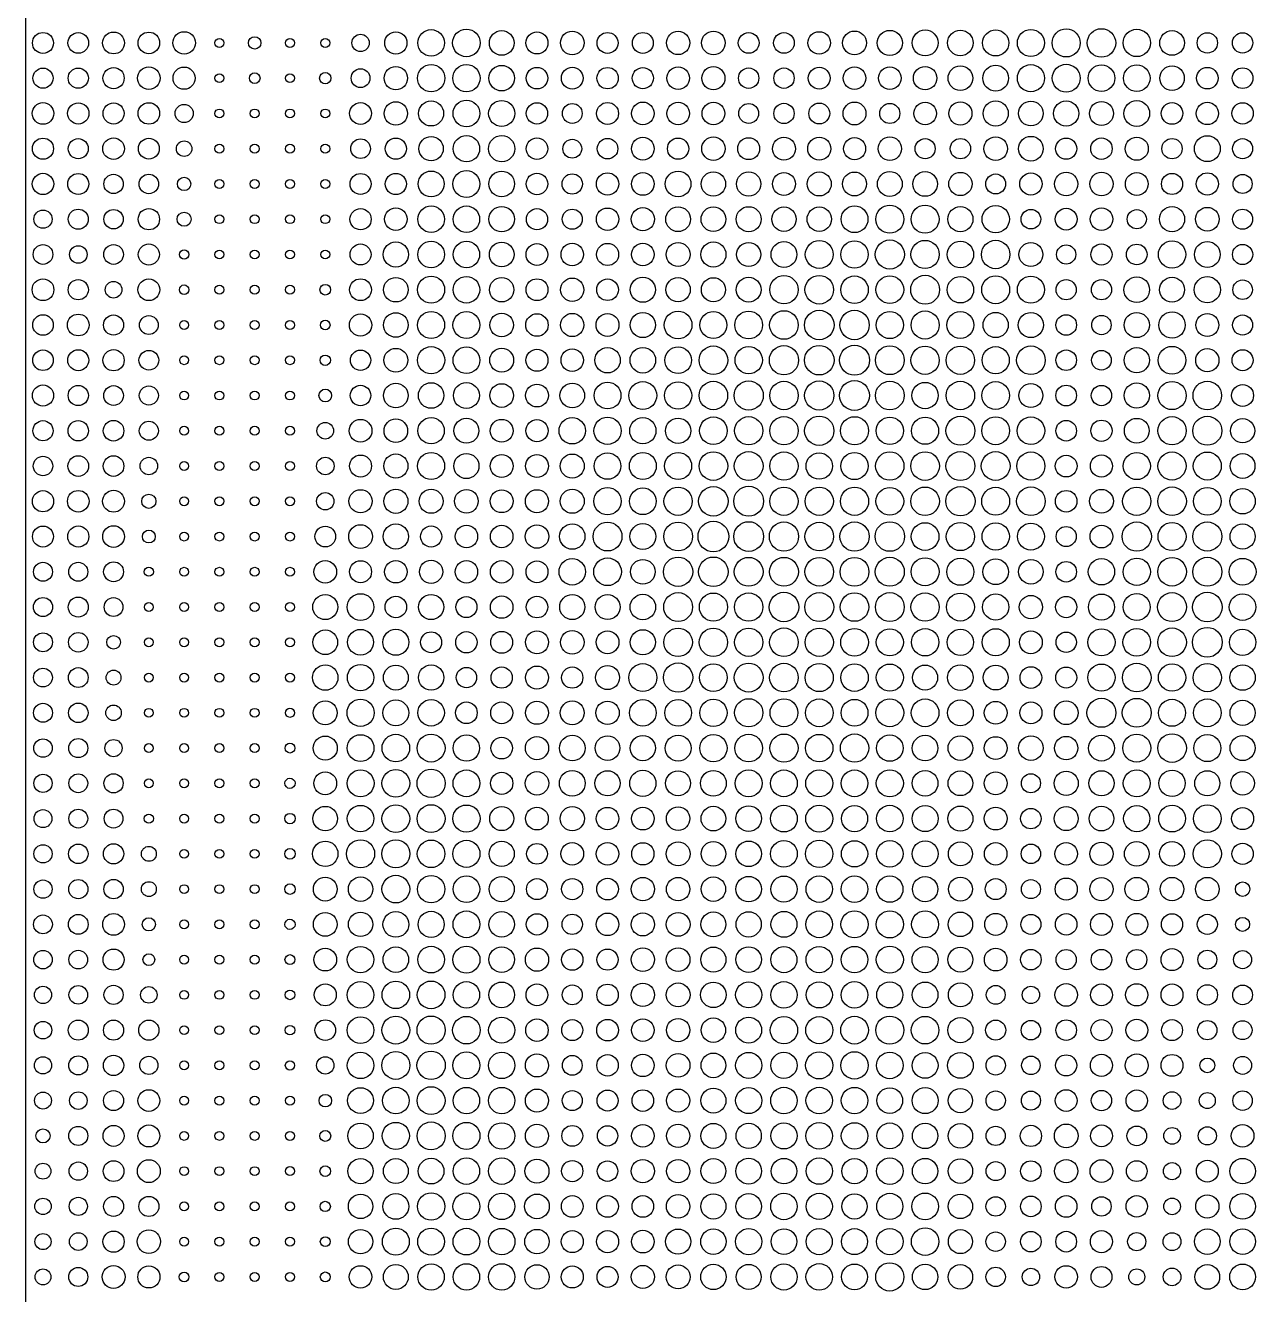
# Model space of a CAD drawing. Header units: millimetres. Extents: x 0 to 15650, y 0 to 8040.
# Drawn here: x 0 to 1943, y 2051 to 4048 of the extents above; entities that cross this region are included whole.
import ezdxf

# ---------------------------------------------------------------- set-up
doc = ezdxf.new("R2010")
doc.units = ezdxf.units.MM
doc.layers.add('Default', color=7, linetype='Continuous', true_color=0x000000)

msp = doc.modelspace()

# ---------------------------------------------------------------- linework, layer by layer
at = {"layer": 'Default', "color": 0}
msp.add_lwpolyline([(0, 8040), (0, 0), (15650, 0), (15650, 8040)], close=True, dxfattribs=at)
for centre, radius in [((27.7, 4020), 16.5), ((83.2, 4020), 16.2), ((138.7, 4020), 17.2), ((194.2, 4020), 17), ((249.7, 4020), 17.7), ((527.2, 4020), 13.6), ((582.7, 4020), 17.5), ((638.2, 4020), 20.9), ((693.7, 4020), 21.7), ((749.2, 4020), 19.4), ((804.7, 4020), 17.3), ((860.2, 4020), 18.6), ((915.7, 4020), 16.5), ((971.2, 4020), 16.5), ((1026.7, 4020), 18.3), ((1082.2, 4020), 18.6), ((1137.7, 4020), 16.3), ((1193.2, 4020), 16.3), ((1248.7, 4020), 17.7), ((1304.2, 4020), 18.7), ((1359.7, 4020), 19.8), ((1415.2, 4020), 20.4), ((1470.7, 4020), 20.1), ((1526.2, 4020), 20.5), ((1581.6, 4020), 21.3), ((1637.1, 4020), 22.1), ((1692.6, 4020), 22.4), ((1748.1, 4020), 21.5), ((1803.6, 4020), 19.4), ((1859.1, 4020), 16), ((1914.6, 4020), 16), ((305.2, 4020), 7), ((360.7, 4020), 9.75), ((416.2, 4020), 7), ((471.7, 4020), 7), ((27.7, 3964.6), 15.8), ((83.2, 3964.6), 15.9), ((138.7, 3964.6), 16.7), ((194.2, 3964.6), 17.6), ((249.7, 3964.6), 17.4), ((360.7, 3964.6), 8.41), ((471.7, 3964.6), 8.84), ((527.2, 3964.6), 14.8), ((582.7, 3964.6), 18.4), ((638.2, 3964.6), 21.6), ((693.7, 3964.6), 21.4), ((749.2, 3964.6), 20.1), ((804.7, 3964.6), 17), ((860.2, 3964.6), 17.1), ((915.7, 3964.6), 16.8), ((971.2, 3964.6), 16.7), ((1026.7, 3964.6), 17.7), ((1082.2, 3964.6), 18.2), ((1137.7, 3964.6), 16), ((1193.2, 3964.6), 16), ((1248.7, 3964.6), 17.2), ((1304.2, 3964.6), 17.7), ((1359.7, 3964.6), 17.8), ((1415.2, 3964.6), 18.4), ((1470.7, 3964.6), 19.4), ((1526.2, 3964.6), 20.3), ((1581.6, 3964.6), 21.3), ((1637.1, 3964.6), 21.9), ((1692.6, 3964.6), 21), ((1748.1, 3964.6), 20.9), ((1803.6, 3964.6), 19.3), ((1859.1, 3964.6), 17), ((1914.6, 3964.6), 16.3), ((305.2, 3964.6), 7), ((416.2, 3964.6), 7), ((27.7, 3909.1), 17), ((83.2, 3909.1), 16.7), ((138.7, 3909.1), 16.6), ((194.2, 3909.1), 16.9), ((249.7, 3909.1), 14.3), ((305.2, 3909.1), 7), ((360.7, 3909.1), 7), ((416.2, 3909.1), 7), ((471.7, 3909.1), 7), ((527.2, 3909.1), 17.2), ((582.7, 3909.1), 18.4), ((638.2, 3909.1), 19.7), ((693.7, 3909.1), 21), ((749.2, 3909.1), 20.5), ((804.7, 3909.1), 16.8), ((860.2, 3909.1), 15.6), ((915.7, 3909.1), 17.3), ((971.2, 3909.1), 17.9), ((1026.7, 3909.1), 17.7), ((1082.2, 3909.1), 17.8), ((1137.7, 3909.1), 15.6), ((1193.2, 3909.1), 16), ((1248.7, 3909.1), 16.4), ((1304.2, 3909.1), 18), ((1359.7, 3909.1), 15.8), ((1415.2, 3909.1), 17.8), ((1470.7, 3909.1), 18.2), ((1526.2, 3909.1), 19.8), ((1581.6, 3909.1), 19.4), ((1637.1, 3909.1), 19.8), ((1692.6, 3909.1), 18.9), ((1748.1, 3909.1), 20.3), ((1803.6, 3909.1), 17), ((1859.1, 3909.1), 17.6), ((1914.6, 3909.1), 16.8), ((638.2, 3853.7), 19.1), ((693.7, 3853.7), 20.8), ((749.2, 3853.7), 20.7), ((1581.6, 3853.7), 19.4), ((1859.1, 3853.7), 20.4), ((27.7, 3853.7), 16.6), ((83.2, 3853.7), 15.8), ((138.7, 3853.7), 17), ((194.2, 3853.7), 16.4), ((249.7, 3853.7), 12.2), ((305.2, 3853.7), 7), ((360.7, 3853.7), 7), ((416.2, 3853.7), 7), ((471.7, 3853.7), 7), ((527.2, 3853.7), 15.4), ((582.7, 3853.7), 16.7), ((804.7, 3853.7), 17), ((860.2, 3853.7), 14.8), ((915.7, 3853.7), 16.2), ((971.2, 3853.7), 17.9), ((1026.7, 3853.7), 16.7), ((1082.2, 3853.7), 18.4), ((1137.7, 3853.7), 17.2), ((1193.2, 3853.7), 18.1), ((1248.7, 3853.7), 18.1), ((1304.2, 3853.7), 17.4), ((1359.7, 3853.7), 18.4), ((1415.2, 3853.7), 15.8), ((1470.7, 3853.7), 16), ((1526.2, 3853.7), 18.6), ((1637.1, 3853.7), 16.7), ((1692.6, 3853.7), 16.9), ((1748.1, 3853.7), 18.2), ((1803.6, 3853.7), 16), ((1914.6, 3853.7), 15.8), ((27.7, 3798.2), 16.8), ((83.2, 3798.2), 16.5), ((138.7, 3798.2), 15.2), ((194.2, 3798.2), 15.4), ((527.2, 3798.2), 16.5), ((582.7, 3798.2), 16.7), ((638.2, 3798.2), 20.3), ((693.7, 3798.2), 21.2), ((749.2, 3798.2), 20.2), ((804.7, 3798.2), 17), ((860.2, 3798.2), 16), ((915.7, 3798.2), 17.6), ((971.2, 3798.2), 17.8), ((1026.7, 3798.2), 20.2), ((1082.2, 3798.2), 19.2), ((1137.7, 3798.2), 19.1), ((1193.2, 3798.2), 17.9), ((1248.7, 3798.2), 18.9), ((1304.2, 3798.2), 18.8), ((1359.7, 3798.2), 19.6), ((1415.2, 3798.2), 19.4), ((1470.7, 3798.2), 18.3), ((1526.2, 3798.2), 15.7), ((1581.6, 3798.2), 17.5), ((1637.1, 3798.2), 18.4), ((1692.6, 3798.2), 18.4), ((1748.1, 3798.2), 17.9), ((1803.6, 3798.2), 16.6), ((1859.1, 3798.2), 17.6), ((1914.6, 3798.2), 15), ((249.7, 3798.2), 10.5), ((305.2, 3798.2), 7), ((360.7, 3798.2), 7), ((416.2, 3798.2), 7), ((471.7, 3798.2), 7), ((27.7, 3742.8), 14.3), ((83.2, 3742.8), 15.8), ((138.7, 3742.8), 15.3), ((194.2, 3742.8), 16.8), ((249.7, 3742.8), 11.1), ((527.2, 3742.8), 16.7), ((582.7, 3742.8), 17.8), ((638.2, 3742.8), 20.9), ((693.7, 3742.8), 20.8), ((749.2, 3742.8), 20), ((804.7, 3742.8), 16.7), ((860.2, 3742.8), 15.8), ((915.7, 3742.8), 17.6), ((971.2, 3742.8), 18.2), ((1026.7, 3742.8), 19.5), ((1082.2, 3742.8), 19.4), ((1137.7, 3742.8), 19.7), ((1193.2, 3742.8), 19.2), ((1248.7, 3742.8), 19.2), ((1304.2, 3742.8), 21.1), ((1359.7, 3742.8), 22), ((1415.2, 3742.8), 22), ((1470.7, 3742.8), 19.8), ((1526.2, 3742.8), 21.5), ((1581.6, 3742.8), 15.4), ((1637.1, 3742.8), 17.2), ((1692.6, 3742.8), 17.7), ((1748.1, 3742.8), 15.1), ((1803.6, 3742.8), 19.8), ((1859.1, 3742.8), 18.6), ((1914.6, 3742.8), 15.8), ((305.2, 3742.8), 7), ((360.7, 3742.8), 7), ((416.2, 3742.8), 7), ((471.7, 3742.8), 7), ((27.7, 3687.3), 15.5), ((83.2, 3687.3), 13.8), ((138.7, 3687.3), 15.5), ((194.2, 3687.3), 16.6), ((249.7, 3687.3), 7.21), ((305.2, 3687.3), 7), ((360.7, 3687.3), 7), ((416.2, 3687.3), 7), ((471.7, 3687.3), 7), ((527.2, 3687.3), 16.5), ((582.7, 3687.3), 19.7), ((638.2, 3687.3), 21), ((693.7, 3687.3), 20.8), ((749.2, 3687.3), 19.4), ((804.7, 3687.3), 17.1), ((860.2, 3687.3), 17.7), ((915.7, 3687.3), 17.4), ((971.2, 3687.3), 17.8), ((1026.7, 3687.3), 18.8), ((1082.2, 3687.3), 19.7), ((1137.7, 3687.3), 18.9), ((1193.2, 3687.3), 20.3), ((1248.7, 3687.3), 21.9), ((1304.2, 3687.3), 21.6), ((1359.7, 3687.3), 22.9), ((1415.2, 3687.3), 22.2), ((1470.7, 3687.3), 20.8), ((1526.2, 3687.3), 22.3), ((1581.6, 3687.3), 18.8), ((1637.1, 3687.3), 15.1), ((1692.6, 3687.3), 16.7), ((1748.1, 3687.3), 16.2), ((1803.6, 3687.3), 21.5), ((1859.1, 3687.3), 20.3), ((1914.6, 3687.3), 15.9), ((638.2, 3631.9), 21.3), ((1193.2, 3631.9), 22.3), ((1248.7, 3631.9), 22.5), ((1304.2, 3631.9), 21.7), ((1359.7, 3631.9), 21.8), ((1415.2, 3631.9), 22.7), ((1526.2, 3631.9), 22), ((1581.6, 3631.9), 21.3), ((27.7, 3631.9), 17.1), ((83.2, 3631.9), 15.9), ((138.7, 3631.9), 13.1), ((194.2, 3631.9), 17.1), ((249.7, 3631.9), 7.49), ((305.2, 3631.9), 7), ((360.7, 3631.9), 7), ((416.2, 3631.9), 7), ((471.7, 3631.9), 8.41), ((527.2, 3631.9), 17.2), ((582.7, 3631.9), 19.3), ((693.7, 3631.9), 20.9), ((749.2, 3631.9), 19.2), ((804.7, 3631.9), 17.2), ((860.2, 3631.9), 18.3), ((915.7, 3631.9), 17), ((971.2, 3631.9), 19.8), ((1026.7, 3631.9), 19.1), ((1082.2, 3631.9), 18.9), ((1137.7, 3631.9), 19.5), ((1470.7, 3631.9), 20.8), ((1637.1, 3631.9), 15.9), ((1692.6, 3631.9), 15.9), ((1748.1, 3631.9), 20.2), ((1803.6, 3631.9), 19.6), ((1859.1, 3631.9), 20.6), ((1914.6, 3631.9), 15.4), ((83.2, 3576.4), 17.1), ((527.2, 3576.4), 17.5), ((582.7, 3576.4), 19.3), ((638.2, 3576.4), 21.3), ((693.7, 3576.4), 21.1), ((749.2, 3576.4), 18.6), ((804.7, 3576.4), 17.7), ((860.2, 3576.4), 18.3), ((915.7, 3576.4), 18), ((971.2, 3576.4), 19.8), ((1026.7, 3576.4), 21.8), ((1082.2, 3576.4), 21.3), ((1137.7, 3576.4), 21.8), ((1193.2, 3576.4), 22.5), ((1248.7, 3576.4), 23.2), ((1304.2, 3576.4), 23.1), ((1359.7, 3576.4), 21.4), ((1415.2, 3576.4), 22.1), ((1470.7, 3576.4), 21.3), ((1526.2, 3576.4), 19.9), ((1581.6, 3576.4), 19.8), ((1748.1, 3576.4), 19.8), ((1803.6, 3576.4), 20.8), ((1859.1, 3576.4), 17.9), ((27.7, 3576.4), 16.2), ((138.7, 3576.4), 15.8), ((194.2, 3576.4), 14.8), ((249.7, 3576.4), 7), ((305.2, 3576.4), 7), ((360.7, 3576.4), 7), ((416.2, 3576.4), 7), ((471.7, 3576.4), 7.49), ((1637.1, 3576.4), 16.2), ((1692.6, 3576.4), 15.2), ((1914.6, 3576.4), 15.8), ((27.7, 3521), 16.2), ((83.2, 3521), 16.5), ((138.7, 3521), 16.7), ((194.2, 3521), 15.5), ((527.2, 3521), 16), ((582.7, 3521), 18.7), ((638.2, 3521), 21.4), ((693.7, 3521), 21), ((749.2, 3521), 18.8), ((804.7, 3521), 17.3), ((860.2, 3521), 17.7), ((915.7, 3521), 20), ((971.2, 3521), 20.1), ((1026.7, 3521), 21), ((1082.2, 3521), 22.5), ((1137.7, 3521), 21.5), ((1193.2, 3521), 23), ((1248.7, 3521), 23.2), ((1304.2, 3521), 23.6), ((1359.7, 3521), 22.7), ((1415.2, 3521), 22.2), ((1470.7, 3521), 22.3), ((1526.2, 3521), 21.4), ((1581.6, 3521), 22.5), ((1637.1, 3521), 16.2), ((1692.6, 3521), 15.5), ((1748.1, 3521), 19.8), ((1803.6, 3521), 21.8), ((1859.1, 3521), 18.3), ((1914.6, 3521), 16.5), ((249.7, 3521), 7), ((305.2, 3521), 7), ((360.7, 3521), 7), ((416.2, 3521), 7), ((471.7, 3521), 8.2), ((27.7, 3465.5), 16.7), ((83.2, 3465.5), 15.9), ((138.7, 3465.5), 15.5), ((194.2, 3465.5), 15), ((471.7, 3465.5), 10), ((527.2, 3465.5), 16.1), ((582.7, 3465.5), 19.3), ((638.2, 3465.5), 20.1), ((693.7, 3465.5), 20.4), ((749.2, 3465.5), 18.6), ((804.7, 3465.5), 17.9), ((860.2, 3465.5), 19.4), ((915.7, 3465.5), 21.1), ((971.2, 3465.5), 21.9), ((1026.7, 3465.5), 21.4), ((1082.2, 3465.5), 22.4), ((1137.7, 3465.5), 23), ((1193.2, 3465.5), 22.4), ((1248.7, 3465.5), 23), ((1304.2, 3465.5), 23.5), ((1359.7, 3465.5), 22.5), ((1415.2, 3465.5), 20.7), ((1470.7, 3465.5), 22.4), ((1526.2, 3465.5), 21.8), ((1581.6, 3465.5), 18.9), ((1637.1, 3465.5), 16.3), ((1692.6, 3465.5), 16), ((1748.1, 3465.5), 19.9), ((1803.6, 3465.5), 22.2), ((1859.1, 3465.5), 22.5), ((1914.6, 3465.5), 17.2), ((249.7, 3465.5), 7), ((305.2, 3465.5), 7), ((360.7, 3465.5), 7), ((416.2, 3465.5), 7), ((27.7, 3410.1), 15.9), ((83.2, 3410.1), 16), ((138.7, 3410.1), 16.2), ((194.2, 3410.1), 15), ((249.7, 3410.1), 7), ((305.2, 3410.1), 7), ((360.7, 3410.1), 7), ((416.2, 3410.1), 7), ((471.7, 3410.1), 13.1), ((527.2, 3410.1), 17.9), ((582.7, 3410.1), 18.6), ((638.2, 3410.1), 20.7), ((693.7, 3410.1), 19.6), ((749.2, 3410.1), 17.9), ((804.7, 3410.1), 17.5), ((860.2, 3410.1), 20.8), ((915.7, 3410.1), 21.4), ((971.2, 3410.1), 20.7), ((1026.7, 3410.1), 19.9), ((1082.2, 3410.1), 21.7), ((1137.7, 3410.1), 22.2), ((1193.2, 3410.1), 22.3), ((1248.7, 3410.1), 23), ((1304.2, 3410.1), 22.1), ((1359.7, 3410.1), 21.5), ((1415.2, 3410.1), 21.3), ((1470.7, 3410.1), 22.7), ((1526.2, 3410.1), 21.9), ((1581.6, 3410.1), 21.7), ((1637.1, 3410.1), 16.2), ((1692.6, 3410.1), 16.7), ((1748.1, 3410.1), 19.5), ((1803.6, 3410.1), 22.2), ((1859.1, 3410.1), 22.8), ((1914.6, 3410.1), 19), ((582.7, 3354.6), 19), ((638.2, 3354.6), 21.3), ((693.7, 3354.6), 19.8), ((860.2, 3354.6), 18.9), ((915.7, 3354.6), 20.9), ((971.2, 3354.6), 21.2), ((1026.7, 3354.6), 21.3), ((1082.2, 3354.6), 22.5), ((1137.7, 3354.6), 22.7), ((1193.2, 3354.6), 22.2), ((1248.7, 3354.6), 20.8), ((1304.2, 3354.6), 21.4), ((1359.7, 3354.6), 22.3), ((1415.2, 3354.6), 22.5), ((1470.7, 3354.6), 22.7), ((1526.2, 3354.6), 22.6), ((1581.6, 3354.6), 22.1), ((1748.1, 3354.6), 21.4), ((1803.6, 3354.6), 22.1), ((1859.1, 3354.6), 22), ((1914.6, 3354.6), 19.5), ((27.7, 3354.6), 15.3), ((83.2, 3354.6), 16.2), ((138.7, 3354.6), 16.2), ((194.2, 3354.6), 13.7), ((249.7, 3354.6), 7), ((305.2, 3354.6), 7), ((360.7, 3354.6), 7), ((416.2, 3354.6), 7), ((471.7, 3354.6), 13.8), ((527.2, 3354.6), 17.3), ((749.2, 3354.6), 17.9), ((804.7, 3354.6), 17.9), ((1637.1, 3354.6), 17.1), ((1692.6, 3354.6), 17.4), ((27.7, 3299.2), 16.7), ((83.2, 3299.2), 17), ((138.7, 3299.2), 17.2), ((527.2, 3299.2), 18.2), ((582.7, 3299.2), 19), ((638.2, 3299.2), 18.9), ((693.7, 3299.2), 18.6), ((749.2, 3299.2), 17.9), ((804.7, 3299.2), 18.2), ((860.2, 3299.2), 18.9), ((915.7, 3299.2), 21.5), ((971.2, 3299.2), 21), ((1026.7, 3299.2), 22.2), ((1082.2, 3299.2), 23.2), ((1137.7, 3299.2), 23.5), ((1193.2, 3299.2), 22.2), ((1248.7, 3299.2), 22.2), ((1304.2, 3299.2), 22.2), ((1359.7, 3299.2), 21.8), ((1415.2, 3299.2), 22.4), ((1470.7, 3299.2), 23), ((1526.2, 3299.2), 22), ((1581.6, 3299.2), 22.5), ((1637.1, 3299.2), 17), ((1692.6, 3299.2), 18.7), ((1748.1, 3299.2), 22.3), ((1803.6, 3299.2), 22.5), ((1859.1, 3299.2), 21.8), ((1914.6, 3299.2), 20), ((194.2, 3299.2), 11.2), ((249.7, 3299.2), 7), ((305.2, 3299.2), 7), ((360.7, 3299.2), 7), ((416.2, 3299.2), 7), ((471.7, 3299.2), 13.7), ((27.7, 3243.7), 16.5), ((83.2, 3243.7), 16.6), ((138.7, 3243.7), 17.1), ((194.2, 3243.7), 10.1), ((471.7, 3243.7), 16.3), ((527.2, 3243.7), 18.6), ((582.7, 3243.7), 19.8), ((638.2, 3243.7), 16.6), ((693.7, 3243.7), 17.7), ((749.2, 3243.7), 17.7), ((804.7, 3243.7), 18.4), ((860.2, 3243.7), 20), ((915.7, 3243.7), 22.7), ((971.2, 3243.7), 20.3), ((1026.7, 3243.7), 22.6), ((1082.2, 3243.7), 24.2), ((1137.7, 3243.7), 23.4), ((1193.2, 3243.7), 23), ((1248.7, 3243.7), 22.5), ((1304.2, 3243.7), 23), ((1359.7, 3243.7), 23.2), ((1415.2, 3243.7), 21.8), ((1470.7, 3243.7), 22.2), ((1526.2, 3243.7), 21.5), ((1581.6, 3243.7), 21.2), ((1637.1, 3243.7), 15.8), ((1692.6, 3243.7), 17.9), ((1748.1, 3243.7), 23), ((1803.6, 3243.7), 22), ((1859.1, 3243.7), 22.9), ((1914.6, 3243.7), 19.8), ((249.7, 3243.7), 7), ((305.2, 3243.7), 7), ((360.7, 3243.7), 7), ((416.2, 3243.7), 7), ((27.7, 3188.3), 14.9), ((83.2, 3188.3), 14.9), ((138.7, 3188.3), 15.6), ((194.2, 3188.3), 7.14), ((249.7, 3188.3), 7), ((305.2, 3188.3), 7), ((360.7, 3188.3), 7), ((416.2, 3188.3), 7), ((471.7, 3188.3), 17.8), ((527.2, 3188.3), 17.3), ((582.7, 3188.3), 17.6), ((638.2, 3188.3), 18.2), ((693.7, 3188.3), 17.7), ((749.2, 3188.3), 17.7), ((804.7, 3188.3), 17.2), ((860.2, 3188.3), 20.8), ((915.7, 3188.3), 21.8), ((971.2, 3188.3), 19.4), ((1026.7, 3188.3), 23), ((1082.2, 3188.3), 23.2), ((1137.7, 3188.3), 22.7), ((1193.2, 3188.3), 22.7), ((1248.7, 3188.3), 22.5), ((1304.2, 3188.3), 22.6), ((1359.7, 3188.3), 22.8), ((1415.2, 3188.3), 22), ((1470.7, 3188.3), 21.3), ((1526.2, 3188.3), 20.2), ((1581.6, 3188.3), 19.3), ((1637.1, 3188.3), 16.2), ((1692.6, 3188.3), 20.7), ((1748.1, 3188.3), 21.4), ((1803.6, 3188.3), 22.5), ((1859.1, 3188.3), 22.8), ((1914.6, 3188.3), 21.1), ((1026.7, 3132.8), 22.7), ((1082.2, 3132.8), 22.1), ((1137.7, 3132.8), 22.3), ((1193.2, 3132.8), 23.2), ((1248.7, 3132.8), 22.7), ((1304.2, 3132.8), 22.4), ((1359.7, 3132.8), 22.7), ((1415.2, 3132.8), 22.3), ((1470.7, 3132.8), 22), ((1748.1, 3132.8), 21.2), ((1803.6, 3132.8), 22.7), ((1859.1, 3132.8), 23.3), ((27.7, 3132.8), 15), ((83.2, 3132.8), 15.8), ((138.7, 3132.8), 14.8), ((194.2, 3132.8), 7), ((249.7, 3132.8), 7), ((305.2, 3132.8), 7), ((360.7, 3132.8), 7), ((416.2, 3132.8), 7), ((471.7, 3132.8), 19.7), ((527.2, 3132.8), 21), ((582.7, 3132.8), 16.9), ((638.2, 3132.8), 19.8), ((693.7, 3132.8), 16.5), ((749.2, 3132.8), 17.7), ((804.7, 3132.8), 17), ((860.2, 3132.8), 19.8), ((915.7, 3132.8), 19.6), ((971.2, 3132.8), 20.1), ((1526.2, 3132.8), 20.6), ((1581.6, 3132.8), 18.3), ((1637.1, 3132.8), 16.7), ((1692.6, 3132.8), 20.5), ((1914.6, 3132.8), 20.9), ((471.7, 3077.4), 19.4), ((527.2, 3077.4), 20.3), ((582.7, 3077.4), 20.5), ((693.7, 3077.4), 16.8), ((749.2, 3077.4), 17.2), ((804.7, 3077.4), 18), ((860.2, 3077.4), 18.6), ((915.7, 3077.4), 17.9), ((971.2, 3077.4), 19.8), ((1026.7, 3077.4), 22.4), ((1082.2, 3077.4), 22.3), ((1137.7, 3077.4), 22.2), ((1193.2, 3077.4), 22.5), ((1248.7, 3077.4), 22.2), ((1304.2, 3077.4), 21.8), ((1359.7, 3077.4), 21.3), ((1415.2, 3077.4), 21.5), ((1470.7, 3077.4), 20.6), ((1526.2, 3077.4), 21.4), ((1581.6, 3077.4), 17.9), ((1692.6, 3077.4), 21.3), ((1748.1, 3077.4), 21.7), ((1803.6, 3077.4), 22.5), ((1859.1, 3077.4), 23.4), ((1914.6, 3077.4), 20.6), ((27.7, 3077.4), 14.9), ((83.2, 3077.4), 15.3), ((138.7, 3077.4), 10.7), ((194.2, 3077.4), 7), ((249.7, 3077.4), 7), ((305.2, 3077.4), 7), ((360.7, 3077.4), 7), ((416.2, 3077.4), 7), ((638.2, 3077.4), 16.5), ((1637.1, 3077.4), 16), ((27.7, 3021.9), 14.8), ((83.2, 3021.9), 15.6), ((471.7, 3021.9), 20), ((527.2, 3021.9), 20.7), ((582.7, 3021.9), 19.6), ((638.2, 3021.9), 19.9), ((693.7, 3021.9), 16), ((749.2, 3021.9), 16.7), ((804.7, 3021.9), 18.1), ((860.2, 3021.9), 16.7), ((915.7, 3021.9), 18.9), ((971.2, 3021.9), 22), ((1026.7, 3021.9), 23.1), ((1082.2, 3021.9), 21.8), ((1137.7, 3021.9), 22.7), ((1193.2, 3021.9), 22.5), ((1248.7, 3021.9), 22.1), ((1304.2, 3021.9), 21.7), ((1359.7, 3021.9), 21.3), ((1415.2, 3021.9), 19.7), ((1470.7, 3021.9), 20.1), ((1526.2, 3021.9), 19.5), ((1581.6, 3021.9), 17), ((1637.1, 3021.9), 16.5), ((1692.6, 3021.9), 21.3), ((1748.1, 3021.9), 22.6), ((1803.6, 3021.9), 21.5), ((1859.1, 3021.9), 22.2), ((1914.6, 3021.9), 20), ((138.7, 3021.9), 11.7), ((194.2, 3021.9), 7), ((249.7, 3021.9), 7), ((305.2, 3021.9), 7), ((360.7, 3021.9), 7), ((416.2, 3021.9), 7), ((27.7, 2966.5), 14.9), ((83.2, 2966.5), 15.3), ((138.7, 2966.5), 12.2), ((471.7, 2966.5), 18.8), ((527.2, 2966.5), 21.3), ((582.7, 2966.5), 20.3), ((638.2, 2966.5), 20.8), ((693.7, 2966.5), 17), ((749.2, 2966.5), 17.3), ((804.7, 2966.5), 18.1), ((860.2, 2966.5), 18.8), ((915.7, 2966.5), 18.4), ((971.2, 2966.5), 21), ((1026.7, 2966.5), 21), ((1082.2, 2966.5), 21.5), ((1137.7, 2966.5), 22.2), ((1193.2, 2966.5), 21.9), ((1248.7, 2966.5), 21.8), ((1304.2, 2966.5), 21.1), ((1359.7, 2966.5), 21.9), ((1415.2, 2966.5), 21.8), ((1470.7, 2966.5), 20.3), ((1526.2, 2966.5), 17.9), ((1581.6, 2966.5), 17.3), ((1637.1, 2966.5), 18.6), ((1692.6, 2966.5), 22.8), ((1748.1, 2966.5), 22.7), ((1803.6, 2966.5), 21.2), ((1859.1, 2966.5), 21.8), ((1914.6, 2966.5), 19.8), ((194.2, 2966.5), 7), ((249.7, 2966.5), 7), ((305.2, 2966.5), 7), ((360.7, 2966.5), 7), ((416.2, 2966.5), 7.14), ((27.7, 2911), 14.5), ((83.2, 2911), 15), ((138.7, 2911), 13.5), ((194.2, 2911), 7), ((249.7, 2911), 7), ((305.2, 2911), 7), ((360.7, 2911), 7), ((416.2, 2911), 7.78), ((471.7, 2911), 18.9), ((527.2, 2911), 21.1), ((582.7, 2911), 21.7), ((638.2, 2911), 21.9), ((693.7, 2911), 20.7), ((749.2, 2911), 17), ((804.7, 2911), 18.3), ((860.2, 2911), 20.1), ((915.7, 2911), 19.4), ((971.2, 2911), 19.8), ((1026.7, 2911), 20.4), ((1082.2, 2911), 21.5), ((1137.7, 2911), 21.7), ((1193.2, 2911), 22.1), ((1248.7, 2911), 21.6), ((1304.2, 2911), 22.3), ((1359.7, 2911), 20.8), ((1415.2, 2911), 20.1), ((1470.7, 2911), 19.4), ((1526.2, 2911), 17.9), ((1581.6, 2911), 19.3), ((1637.1, 2911), 18.4), ((1692.6, 2911), 20.3), ((1748.1, 2911), 22), ((1803.6, 2911), 22.5), ((1859.1, 2911), 21.3), ((1914.6, 2911), 19.7), ((527.2, 2855.6), 21.2), ((582.7, 2855.6), 21.8), ((638.2, 2855.6), 22.2), ((693.7, 2855.6), 21), ((860.2, 2855.6), 20.3), ((915.7, 2855.6), 19.8), ((971.2, 2855.6), 20.7), ((1026.7, 2855.6), 19.6), ((1082.2, 2855.6), 20.3), ((1137.7, 2855.6), 21.2), ((1193.2, 2855.6), 21), ((1248.7, 2855.6), 21.3), ((1304.2, 2855.6), 21), ((1359.7, 2855.6), 21.3), ((1415.2, 2855.6), 20.2), ((1470.7, 2855.6), 19.4), ((1637.1, 2855.6), 19), ((1692.6, 2855.6), 19.8), ((1748.1, 2855.6), 21.1), ((1803.6, 2855.6), 20.8), ((1859.1, 2855.6), 19.8), ((27.7, 2855.6), 14.3), ((83.2, 2855.6), 14.8), ((138.7, 2855.6), 15.1), ((194.2, 2855.6), 7), ((249.7, 2855.6), 7), ((305.2, 2855.6), 7), ((360.7, 2855.6), 7), ((416.2, 2855.6), 8.06), ((471.7, 2855.6), 17.9), ((749.2, 2855.6), 17.6), ((804.7, 2855.6), 18.5), ((1526.2, 2855.6), 18.1), ((1581.6, 2855.6), 15), ((1914.6, 2855.6), 18.5), ((83.2, 2800.1), 14.8), ((138.7, 2800.1), 14.8), ((471.7, 2800.1), 19.3), ((527.2, 2800.1), 20.8), ((582.7, 2800.1), 21.8), ((638.2, 2800.1), 21.9), ((693.7, 2800.1), 21.4), ((749.2, 2800.1), 18.9), ((804.7, 2800.1), 17.8), ((860.2, 2800.1), 19.1), ((915.7, 2800.1), 17.7), ((971.2, 2800.1), 17.9), ((1026.7, 2800.1), 18.5), ((1082.2, 2800.1), 19.4), ((1137.7, 2800.1), 20.2), ((1193.2, 2800.1), 21), ((1248.7, 2800.1), 21.3), ((1304.2, 2800.1), 20.6), ((1359.7, 2800.1), 20.9), ((1415.2, 2800.1), 20.5), ((1470.7, 2800.1), 19.8), ((1526.2, 2800.1), 17.9), ((1581.6, 2800.1), 16.1), ((1637.1, 2800.1), 18.9), ((1692.6, 2800.1), 19.4), ((1748.1, 2800.1), 20.6), ((1803.6, 2800.1), 21), ((1859.1, 2800.1), 21.7), ((1914.6, 2800.1), 17.3), ((27.7, 2800.1), 14.1), ((194.2, 2800.1), 7.14), ((249.7, 2800.1), 7), ((305.2, 2800.1), 7), ((360.7, 2800.1), 7.14), ((416.2, 2800.1), 8.2), ((27.7, 2744.7), 14.4), ((83.2, 2744.7), 15.3), ((138.7, 2744.7), 15.9), ((194.2, 2744.7), 11.7), ((471.7, 2744.7), 20), ((527.2, 2744.7), 22.2), ((582.7, 2744.7), 22.2), ((638.2, 2744.7), 21.7), ((693.7, 2744.7), 21.3), ((749.2, 2744.7), 19.8), ((804.7, 2744.7), 16.3), ((860.2, 2744.7), 17.8), ((915.7, 2744.7), 17.7), ((971.2, 2744.7), 17.5), ((1026.7, 2744.7), 18.8), ((1082.2, 2744.7), 19.3), ((1137.7, 2744.7), 20.1), ((1193.2, 2744.7), 21), ((1248.7, 2744.7), 21.5), ((1304.2, 2744.7), 20.7), ((1359.7, 2744.7), 20.8), ((1415.2, 2744.7), 20.4), ((1470.7, 2744.7), 18.9), ((1526.2, 2744.7), 17.7), ((1581.6, 2744.7), 15.3), ((1637.1, 2744.7), 17.7), ((1692.6, 2744.7), 18.2), ((1748.1, 2744.7), 19.4), ((1803.6, 2744.7), 19.5), ((1859.1, 2744.7), 22.2), ((1914.6, 2744.7), 16.7), ((249.7, 2744.7), 7), ((305.2, 2744.7), 7), ((360.7, 2744.7), 7), ((416.2, 2744.7), 8.27), ((27.7, 2689.2), 14.4), ((83.2, 2689.2), 15.1), ((138.7, 2689.2), 15.3), ((194.2, 2689.2), 11.7), ((249.7, 2689.2), 7), ((305.2, 2689.2), 7), ((360.7, 2689.2), 7), ((416.2, 2689.2), 8.2), ((471.7, 2689.2), 18.7), ((527.2, 2689.2), 19.2), ((582.7, 2689.2), 21.8), ((638.2, 2689.2), 21.6), ((693.7, 2689.2), 20.9), ((749.2, 2689.2), 19.8), ((804.7, 2689.2), 16.5), ((860.2, 2689.2), 16.7), ((915.7, 2689.2), 17), ((971.2, 2689.2), 18.4), ((1026.7, 2689.2), 18.4), ((1082.2, 2689.2), 19.2), ((1137.7, 2689.2), 20.1), ((1193.2, 2689.2), 20.6), ((1248.7, 2689.2), 20.8), ((1304.2, 2689.2), 21), ((1359.7, 2689.2), 20.7), ((1415.2, 2689.2), 19.8), ((1470.7, 2689.2), 18.8), ((1526.2, 2689.2), 16.5), ((1581.6, 2689.2), 15), ((1637.1, 2689.2), 17.4), ((1692.6, 2689.2), 18.2), ((1748.1, 2689.2), 18.5), ((1803.6, 2689.2), 18.5), ((1859.1, 2689.2), 18.5), ((1914.6, 2689.2), 11.4), ((1304.2, 2633.8), 21.3), ((1359.7, 2633.8), 21.4), ((1415.2, 2633.8), 21.2), ((27.7, 2633.8), 14.8), ((83.2, 2633.8), 15.6), ((138.7, 2633.8), 17.1), ((194.2, 2633.8), 10.4), ((249.7, 2633.8), 7), ((305.2, 2633.8), 7), ((360.7, 2633.8), 7), ((416.2, 2633.8), 8.06), ((471.7, 2633.8), 18.7), ((527.2, 2633.8), 19.1), ((582.7, 2633.8), 20.2), ((638.2, 2633.8), 20.5), ((693.7, 2633.8), 21), ((749.2, 2633.8), 20), ((804.7, 2633.8), 16.8), ((860.2, 2633.8), 16), ((915.7, 2633.8), 17.7), ((971.2, 2633.8), 18.2), ((1026.7, 2633.8), 18.7), ((1082.2, 2633.8), 19.6), ((1137.7, 2633.8), 19.9), ((1193.2, 2633.8), 20.4), ((1248.7, 2633.8), 21), ((1470.7, 2633.8), 19.3), ((1526.2, 2633.8), 17.3), ((1581.6, 2633.8), 15.7), ((1637.1, 2633.8), 16.9), ((1692.6, 2633.8), 17.3), ((1748.1, 2633.8), 17.2), ((1803.6, 2633.8), 16.7), ((1859.1, 2633.8), 15.8), ((1914.6, 2633.8), 11), ((471.7, 2578.3), 17.8), ((527.2, 2578.3), 20.8), ((582.7, 2578.3), 20.1), ((638.2, 2578.3), 21), ((693.7, 2578.3), 21.3), ((749.2, 2578.3), 20.1), ((804.7, 2578.3), 18.3), ((860.2, 2578.3), 16.8), ((971.2, 2578.3), 18.4), ((1026.7, 2578.3), 18.6), ((1082.2, 2578.3), 19.8), ((1137.7, 2578.3), 20.2), ((1193.2, 2578.3), 20.5), ((1248.7, 2578.3), 20.8), ((1304.2, 2578.3), 20.9), ((1359.7, 2578.3), 21.3), ((1415.2, 2578.3), 20.6), ((1470.7, 2578.3), 19.6), ((1526.2, 2578.3), 17.8), ((1803.6, 2578.3), 17.3), ((27.7, 2578.3), 14.5), ((83.2, 2578.3), 14.7), ((138.7, 2578.3), 16.6), ((194.2, 2578.3), 9.26), ((249.7, 2578.3), 7), ((305.2, 2578.3), 7), ((360.7, 2578.3), 7), ((416.2, 2578.3), 7.85), ((915.7, 2578.3), 16.6), ((1581.6, 2578.3), 16.2), ((1637.1, 2578.3), 15.9), ((1692.6, 2578.3), 16.2), ((1748.1, 2578.3), 15.9), ((1859.1, 2578.3), 14.9), ((1914.6, 2578.3), 14.2), ((27.7, 2522.9), 13.6), ((83.2, 2522.9), 14.6), ((138.7, 2522.9), 15.1), ((194.2, 2522.9), 12.9), ((471.7, 2522.9), 17.3), ((527.2, 2522.9), 21), ((582.7, 2522.9), 21.7), ((638.2, 2522.9), 21.8), ((693.7, 2522.9), 20.8), ((749.2, 2522.9), 20.2), ((804.7, 2522.9), 17.1), ((860.2, 2522.9), 15.7), ((915.7, 2522.9), 16.9), ((971.2, 2522.9), 18.4), ((1026.7, 2522.9), 18.7), ((1082.2, 2522.9), 20.1), ((1137.7, 2522.9), 20.5), ((1193.2, 2522.9), 20.8), ((1248.7, 2522.9), 20.6), ((1304.2, 2522.9), 21), ((1359.7, 2522.9), 20.6), ((1415.2, 2522.9), 20.2), ((1470.7, 2522.9), 18.9), ((1526.2, 2522.9), 14.8), ((1581.6, 2522.9), 13.6), ((1637.1, 2522.9), 17.9), ((1692.6, 2522.9), 17.1), ((1748.1, 2522.9), 17.5), ((1803.6, 2522.9), 17.2), ((1859.1, 2522.9), 16), ((1914.6, 2522.9), 15.5), ((249.7, 2522.9), 7), ((305.2, 2522.9), 7), ((360.7, 2522.9), 7), ((416.2, 2522.9), 7.56), ((27.7, 2467.4), 13.8), ((83.2, 2467.4), 15.8), ((138.7, 2467.4), 15.8), ((194.2, 2467.4), 15.9), ((471.7, 2467.4), 16.2), ((527.2, 2467.4), 21), ((582.7, 2467.4), 21.9), ((638.2, 2467.4), 22.2), ((693.7, 2467.4), 21.7), ((749.2, 2467.4), 20.5), ((804.7, 2467.4), 17.7), ((860.2, 2467.4), 16.5), ((915.7, 2467.4), 17), ((971.2, 2467.4), 17.7), ((1026.7, 2467.4), 18.3), ((1082.2, 2467.4), 19.2), ((1137.7, 2467.4), 20.4), ((1193.2, 2467.4), 21.5), ((1248.7, 2467.4), 21.3), ((1304.2, 2467.4), 21.8), ((1359.7, 2467.4), 22.1), ((1415.2, 2467.4), 21.7), ((1470.7, 2467.4), 19.8), ((1526.2, 2467.4), 15.8), ((1581.6, 2467.4), 15.3), ((1637.1, 2467.4), 16.2), ((1692.6, 2467.4), 16.6), ((1748.1, 2467.4), 17.2), ((1803.6, 2467.4), 16.5), ((1859.1, 2467.4), 15.2), ((1914.6, 2467.4), 14.9), ((249.7, 2467.4), 7), ((305.2, 2467.4), 7), ((360.7, 2467.4), 7), ((416.2, 2467.4), 7.49), ((27.7, 2412), 13.5), ((83.2, 2412), 15), ((138.7, 2412), 16), ((194.2, 2412), 14.3), ((249.7, 2412), 7), ((305.2, 2412), 7), ((360.7, 2412), 7), ((416.2, 2412), 7.35), ((471.7, 2412), 13.6), ((527.2, 2412), 20.8), ((582.7, 2412), 22), ((638.2, 2412), 22.3), ((693.7, 2412), 21.2), ((749.2, 2412), 20.8), ((804.7, 2412), 18.2), ((860.2, 2412), 15.6), ((915.7, 2412), 16.9), ((971.2, 2412), 17.7), ((1026.7, 2412), 18.6), ((1082.2, 2412), 19.4), ((1137.7, 2412), 20.5), ((1193.2, 2412), 20.6), ((1248.7, 2412), 21.4), ((1304.2, 2412), 21.5), ((1359.7, 2412), 20.9), ((1415.2, 2412), 20.3), ((1470.7, 2412), 20.3), ((1526.2, 2412), 15.2), ((1581.6, 2412), 14.6), ((1637.1, 2412), 16.6), ((1692.6, 2412), 17.4), ((1748.1, 2412), 18), ((1803.6, 2412), 17.2), ((1859.1, 2412), 11.6), ((1914.6, 2412), 14.1), ((527.2, 2356.6), 20.3), ((582.7, 2356.6), 20.9), ((638.2, 2356.6), 21.9), ((693.7, 2356.6), 20.8), ((749.2, 2356.6), 20.8), ((1082.2, 2356.6), 19.7), ((1137.7, 2356.6), 20.5), ((1193.2, 2356.6), 20.9), ((1248.7, 2356.6), 20.9), ((1304.2, 2356.6), 20.8), ((1359.7, 2356.6), 20.2), ((1415.2, 2356.6), 20.5), ((1470.7, 2356.6), 19), ((27.7, 2356.6), 13.3), ((83.2, 2356.6), 13.8), ((138.7, 2356.6), 15.8), ((194.2, 2356.6), 17.1), ((249.7, 2356.6), 7), ((305.2, 2356.6), 7), ((360.7, 2356.6), 7), ((416.2, 2356.6), 7.21), ((471.7, 2356.6), 9.82), ((804.7, 2356.6), 18.2), ((860.2, 2356.6), 15.8), ((915.7, 2356.6), 16.5), ((971.2, 2356.6), 17), ((1026.7, 2356.6), 18.2), ((1526.2, 2356.6), 15.2), ((1581.6, 2356.6), 15), ((1637.1, 2356.6), 17.1), ((1692.6, 2356.6), 16), ((1748.1, 2356.6), 16.8), ((1803.6, 2356.6), 13.9), ((1859.1, 2356.6), 12.6), ((1914.6, 2356.6), 15.3), ((83.2, 2301.1), 15), ((138.7, 2301.1), 16.5), ((194.2, 2301.1), 17.3), ((527.2, 2301.1), 20.1), ((582.7, 2301.1), 21.3), ((638.2, 2301.1), 22), ((693.7, 2301.1), 21.3), ((749.2, 2301.1), 20.7), ((804.7, 2301.1), 18.2), ((860.2, 2301.1), 16.4), ((915.7, 2301.1), 16), ((971.2, 2301.1), 17.7), ((1026.7, 2301.1), 18.3), ((1082.2, 2301.1), 19.7), ((1137.7, 2301.1), 19.9), ((1193.2, 2301.1), 20.6), ((1248.7, 2301.1), 21), ((1304.2, 2301.1), 20.8), ((1359.7, 2301.1), 20.3), ((1415.2, 2301.1), 20), ((1470.7, 2301.1), 19.3), ((1526.2, 2301.1), 15.1), ((1581.6, 2301.1), 16.7), ((1637.1, 2301.1), 18.6), ((1692.6, 2301.1), 17.2), ((1748.1, 2301.1), 15.4), ((1914.6, 2301.1), 17.8), ((27.7, 2301.1), 11.1), ((249.7, 2301.1), 7), ((305.2, 2301.1), 7), ((360.7, 2301.1), 7), ((416.2, 2301.1), 7.14), ((471.7, 2301.1), 8.62), ((1803.6, 2301.1), 13.1), ((1859.1, 2301.1), 14.3), ((27.7, 2245.7), 12.5), ((83.2, 2245.7), 14.4), ((138.7, 2245.7), 16.3), ((194.2, 2245.7), 18), ((527.2, 2245.7), 19.8), ((582.7, 2245.7), 19.6), ((638.2, 2245.7), 20.2), ((693.7, 2245.7), 20.8), ((749.2, 2245.7), 20.8), ((804.7, 2245.7), 18.9), ((860.2, 2245.7), 16.7), ((915.7, 2245.7), 16.1), ((971.2, 2245.7), 18.3), ((1026.7, 2245.7), 18.3), ((1082.2, 2245.7), 19.6), ((1137.7, 2245.7), 20.3), ((1193.2, 2245.7), 20.1), ((1248.7, 2245.7), 20.7), ((1304.2, 2245.7), 19.8), ((1359.7, 2245.7), 20.9), ((1415.2, 2245.7), 20), ((1470.7, 2245.7), 19.3), ((1526.2, 2245.7), 15), ((1581.6, 2245.7), 16.2), ((1637.1, 2245.7), 18.2), ((1692.6, 2245.7), 17.9), ((1748.1, 2245.7), 16.3), ((1803.6, 2245.7), 13.5), ((1859.1, 2245.7), 17.2), ((1914.6, 2245.7), 20.1), ((249.7, 2245.7), 7), ((305.2, 2245.7), 7), ((360.7, 2245.7), 7), ((416.2, 2245.7), 7.14), ((471.7, 2245.7), 8.34), ((27.7, 2190.2), 12.9), ((83.2, 2190.2), 14.3), ((138.7, 2190.2), 15.7), ((194.2, 2190.2), 15.8), ((249.7, 2190.2), 7), ((305.2, 2190.2), 7), ((360.7, 2190.2), 7), ((416.2, 2190.2), 7), ((471.7, 2190.2), 8.06), ((527.2, 2190.2), 19.2), ((582.7, 2190.2), 20.3), ((638.2, 2190.2), 21.5), ((693.7, 2190.2), 21.1), ((749.2, 2190.2), 20.8), ((804.7, 2190.2), 19.4), ((860.2, 2190.2), 17.1), ((915.7, 2190.2), 17), ((971.2, 2190.2), 17), ((1026.7, 2190.2), 18.5), ((1082.2, 2190.2), 19.8), ((1137.7, 2190.2), 20.1), ((1193.2, 2190.2), 20.9), ((1248.7, 2190.2), 20.6), ((1304.2, 2190.2), 19.8), ((1359.7, 2190.2), 20.6), ((1415.2, 2190.2), 21), ((1470.7, 2190.2), 19.2), ((1526.2, 2190.2), 15.3), ((1581.6, 2190.2), 16.2), ((1637.1, 2190.2), 17), ((1692.6, 2190.2), 15.3), ((1748.1, 2190.2), 16.9), ((1803.6, 2190.2), 13.1), ((1859.1, 2190.2), 18.3), ((1914.6, 2190.2), 20.2), ((582.7, 2134.8), 21.2), ((638.2, 2134.8), 21.1), ((1415.2, 2134.8), 21.6), ((27.7, 2134.8), 12.6), ((83.2, 2134.8), 13.9), ((138.7, 2134.8), 16.7), ((194.2, 2134.8), 18.4), ((249.7, 2134.8), 7), ((305.2, 2134.8), 7), ((360.7, 2134.8), 7), ((416.2, 2134.8), 7), ((471.7, 2134.8), 7.78), ((527.2, 2134.8), 19.1), ((693.7, 2134.8), 21), ((749.2, 2134.8), 20.9), ((804.7, 2134.8), 19.3), ((860.2, 2134.8), 17.3), ((915.7, 2134.8), 17.4), ((971.2, 2134.8), 17.8), ((1026.7, 2134.8), 19.8), ((1082.2, 2134.8), 20), ((1137.7, 2134.8), 20.6), ((1193.2, 2134.8), 20.2), ((1248.7, 2134.8), 20.5), ((1304.2, 2134.8), 20.4), ((1359.7, 2134.8), 20.8), ((1470.7, 2134.8), 18.9), ((1526.2, 2134.8), 15.3), ((1581.6, 2134.8), 16.2), ((1637.1, 2134.8), 16.3), ((1692.6, 2134.8), 17.4), ((1748.1, 2134.8), 14.3), ((1803.6, 2134.8), 14.1), ((1859.1, 2134.8), 20.1), ((1914.6, 2134.8), 20.1), ((138.7, 2079.3), 18), ((194.2, 2079.3), 17.4), ((527.2, 2079.3), 17.7), ((582.7, 2079.3), 19.6), ((638.2, 2079.3), 20.7), ((693.7, 2079.3), 20.8), ((749.2, 2079.3), 20.8), ((804.7, 2079.3), 19.2), ((860.2, 2079.3), 17.4), ((971.2, 2079.3), 18.1), ((1026.7, 2079.3), 18.8), ((1082.2, 2079.3), 20), ((1137.7, 2079.3), 19.7), ((1193.2, 2079.3), 20.6), ((1248.7, 2079.3), 20.9), ((1304.2, 2079.3), 20.3), ((1359.7, 2079.3), 22.2), ((1415.2, 2079.3), 20), ((1470.7, 2079.3), 19.3), ((1637.1, 2079.3), 17.7), ((1859.1, 2079.3), 19.4), ((1914.6, 2079.3), 20.3), ((27.7, 2079.3), 12.5), ((83.2, 2079.3), 15), ((249.7, 2079.3), 7.64), ((305.2, 2079.3), 7), ((360.7, 2079.3), 7), ((416.2, 2079.3), 7), ((471.7, 2079.3), 7.78), ((915.7, 2079.3), 16.5), ((1526.2, 2079.3), 15.3), ((1581.6, 2079.3), 13.6), ((1692.6, 2079.3), 16.4), ((1748.1, 2079.3), 12.6), ((1803.6, 2079.3), 13.9)]:
    msp.add_circle(centre, radius, dxfattribs=at)

doc.saveas('drawing.dxf')
